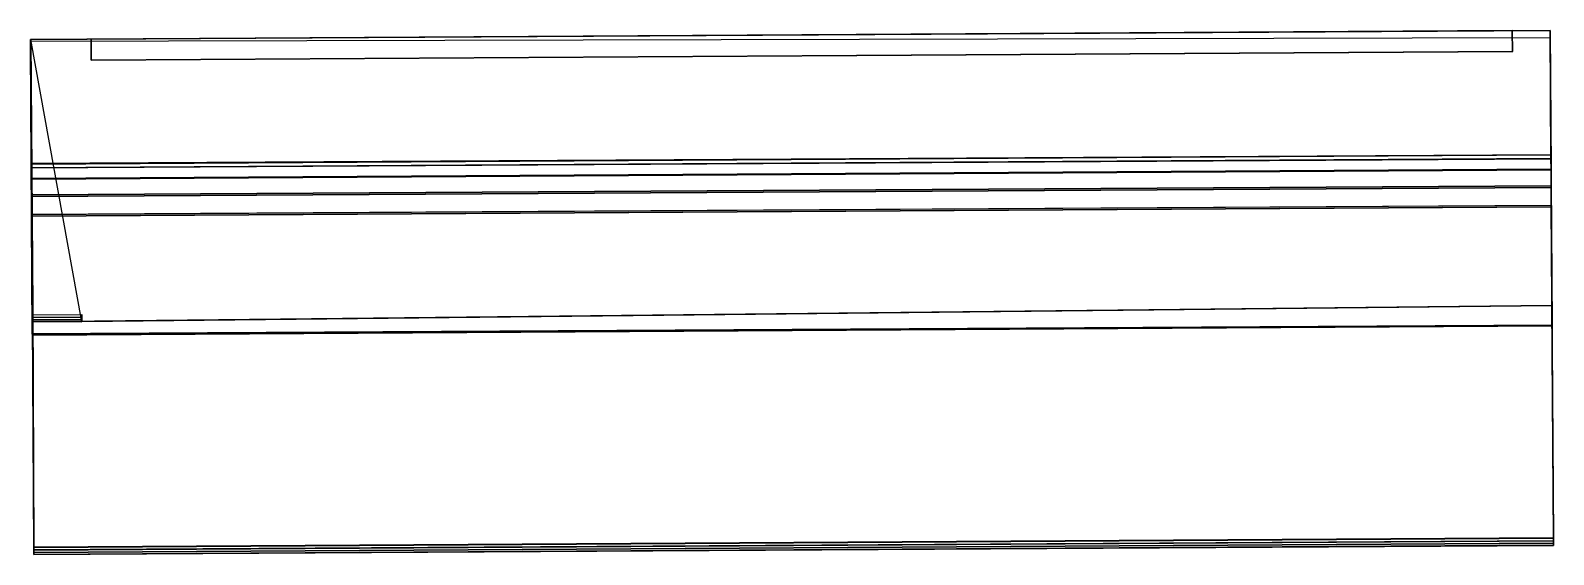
# Model space of a CAD drawing. Extents: x 0 to 109, y -36 to 2.
import ezdxf

# ---------------------------------------------------------------- set-up
doc = ezdxf.new("R2010")
doc.units = 0
doc.header["$MEASUREMENT"] = 0
doc.layers.add('ACESSORIO', color=1, linetype='CONTINUOUS')

msp = doc.modelspace()

# ---------------------------------------------------------------- linework, layer by layer
at = {"layer": 'ACESSORIO'}
for points in [[(108.74, 1.66, 4.97), (108.74, 1.65, 31.12), (-0.03, 1, 31.29), (0, 1, 5)], [(-0.03, 0.89, 31.41), (108.74, 1.15, 31.48), (108.88, -19.47, 31.48), (0.1, -20.09, 31.51)], [(3.65, -19.21, 4.65), (0, 1, 5), (108.74, 1.66, 4.97), (108.87, -18.07, 4.62)], [(106.03, 1.65, -15.61), (106.03, 1.64, 4.97), (4.32, 1.03, 5), (4.32, 1.03, -15.6)], [(106.04, 0.16, -15.75), (106.03, 1.65, -15.61), (4.32, 1.03, -15.6), (4.32, -0.46, -15.75)], [(106.03, 1.64, -15.61), (106.04, 0.16, -15.75), (106.04, 0.16, 4.97), (106.03, 1.64, 4.97)], [(108.8, -7.26, 27.19), (108.75, 1.65, 31.12), (108.74, 1.66, 4.97), (108.8, -7.27, 9.2)], [(108.81, -8.28, 7.31), (108.8, -7.24, 9.2), (108.74, 1.66, 4.97), (108.81, -8.28, 7.31)], [(108.81, -9.47, 6.69), (108.81, -8.28, 7.31), (108.74, 1.66, 4.97), (108.81, -9.47, 6.69)], [(108.82, -10.88, 6.4), (108.81, -9.47, 6.69), (108.74, 1.66, 4.97), (108.82, -10.88, 6.4)], [(108.98, -34.71, 5.86), (108.83, -10.88, 6.4), (108.74, 1.66, 4.97), (108.87, -17.54, 4.97)], [(108.8, -7.26, 27.19), (108.8, -7.51, 28.14), (108.74, 1.63, 31.26), (108.74, 1.65, 31.12)], [(108.8, -7.51, 28.14), (108.81, -8.34, 29.1), (108.74, 1.51, 31.38), (108.74, 1.63, 31.26)], [(108.81, -8.34, 29.1), (108.81, -9.59, 29.74), (108.74, 1.15, 31.48), (108.74, 1.51, 31.38)], [(108.88, -19.51, 30.49), (108.88, -19.47, 31.48), (108.74, 1.15, 31.48), (108.82, -10.99, 30)], [(108.82, -10.99, 30), (108.81, -9.59, 29.74), (108.74, 1.15, 31.48), (108.82, -10.99, 30)], [(0.03, -8.13, 28.18), (0.03, -8.96, 29.13), (-0.03, 0.89, 31.41), (-0.03, 1, 31.29)], [(0.03, -7.88, 27.22), (0.03, -8.13, 28.18), (-0.03, 1, 31.29), (-0.03, 1, 31.16)], [(0.03, -7.88, 27.22), (-0.03, 1, 31.16), (0, 1, 5), (0.03, -7.89, 9.23)], [(0.03, -8.96, 29.13), (0.04, -10.21, 29.77), (-0.03, 0.53, 31.51), (-0.03, 0.89, 31.41)], [(0.11, -20.17, 30.53), (0.1, -20.09, 31.51), (-0.03, 0.53, 31.51), (0.05, -11.61, 30.03)], [(0.05, -11.61, 30.03), (0.04, -10.21, 29.77), (-0.03, 0.53, 31.51), (0.05, -11.61, 30.03)], [(0.06, -8.94, 7.34), (0.05, -7.9, 9.23), (0, 1, 5), (0.06, -8.94, 7.34)], [(0.07, -10.13, 6.72), (0.06, -8.94, 7.34), (0, 1, 5), (0.07, -10.13, 6.72)], [(0.08, -11.54, 6.43), (0.07, -10.13, 6.72), (0, 1, 5), (0.08, -11.55, 6.43)], [(0.21, -35.37, 5.89), (0.09, -11.55, 6.43), (0, 1, 5), (0.13, -18.2, 5)], [(4.32, 1.03, -15.6), (4.32, 1.03, 5), (4.32, -0.47, 4.95), (4.32, -0.46, -15.75)], [(4.33, -0.46, -15.75), (4.32, -0.47, 4.95), (106.06, 0.16, 4.97), (106.04, 0.16, -15.75)], [(0.05, -7.92, 9.23), (0.03, -7.88, 27.23), (108.8, -7.26, 27.19), (108.8, -7.27, 9.2)], [(0.03, -7.88, 27.23), (0.04, -8.18, 28.21), (108.8, -7.51, 28.14), (108.8, -7.26, 27.19)], [(0.03, -8.96, 7.35), (0.05, -8.19, 8.22), (108.8, -7.53, 8.19), (108.81, -8.28, 7.31)], [(0.04, -8.18, 28.21), (0.05, -9, 29.13), (108.81, -8.34, 29.1), (108.8, -7.51, 28.14)], [(0.05, -8.19, 8.22), (0.05, -7.92, 9.23), (108.8, -7.26, 9.2), (108.81, -7.53, 8.19)], [(0.06, -10.13, 6.73), (0.03, -8.96, 7.35), (108.81, -8.28, 7.31), (108.81, -9.47, 6.69)], [(0.05, -9, 29.13), (0.05, -10.25, 29.77), (108.81, -9.59, 29.74), (108.81, -8.34, 29.1)], [(0.05, -10.25, 29.77), (0.06, -11.65, 30.03), (108.82, -10.99, 30), (108.81, -9.59, 29.74)], [(0.07, -11.52, 6.43), (0.06, -10.13, 6.73), (108.81, -9.47, 6.69), (108.82, -10.88, 6.4)], [(0.07, -11.55, 6.43), (0.21, -35.37, 5.89), (108.98, -34.71, 5.86), (108.82, -10.88, 6.4)], [(0.11, -20.17, 30.53), (108.88, -19.51, 30.49), (108.82, -10.99, 30), (0.06, -11.65, 30.03)], [(108.87, -18.05, 3.28), (0.12, -19.23, 3.32), (0.21, -35.39, 3.32), (108.98, -34.73, 3.28)], [(108.87, -18.05, 3.28), (108.87, -18.05, 4.62), (0.12, -19.23, 4.58), (0.12, -19.23, 3.32)], [(108.87, -18.05, 3.28), (108.87, -18.05, 4.62), (3.65, -19.21, 4.65), (3.46, -19.2, 3.32)], [(108.98, -34.71, 5.86), (108.98, -34.73, 3.28), (108.87, -18.05, 3.28), (108.87, -18.05, 4.62)], [(0.12, -18.91, 4.98), (0.11, -18.72, 5), (3.64, -18.7, 5), (3.65, -18.89, 4.98)], [(0.12, -19.23, 4.65), (0.11, -19.2, 4.78), (3.65, -19.18, 4.78), (3.65, -19.21, 4.65)], [(0.11, -20.17, 30.53), (0.11, -20.09, 31.51), (108.88, -19.47, 31.48), (108.88, -19.53, 30.49)], [(0.12, -19.08, 4.9), (0.12, -18.91, 4.98), (3.65, -18.89, 4.98), (3.65, -19.06, 4.9)], [(0.12, -19.2, 4.78), (0.12, -19.08, 4.9), (3.65, -19.06, 4.9), (3.65, -19.18, 4.78)], [(0.12, -19.23, 3.32), (3.46, -19.2, 3.32), (3.65, -19.21, 4.65), (0.12, -19.23, 4.65)], [(0.21, -35.37, 5.89), (0.21, -35.39, 3.32), (0.12, -19.23, 3.32), (0.12, -19.23, 4.65)], [(0.21, -35.37, 5.89), (0.21, -35.57, 5.87), (108.98, -34.91, 5.84), (108.98, -34.71, 5.86)], [(0.21, -35.39, 3.32), (0.21, -35.58, 3.34), (108.98, -34.92, 3.31), (108.98, -34.73, 3.28)], [(108.98, -35.08, 5.76), (108.98, -34.71, 5.74), (108.98, -34.71, 5.86), (108.98, -34.91, 5.84)], [(108.98, -34.71, 5.63), (108.98, -35.2, 5.65), (108.98, -35.08, 5.76), (108.98, -34.71, 5.74)], [(108.98, -35.24, 5.51), (108.98, -35.2, 5.65), (108.98, -34.71, 5.63), (108.98, -34.71, 5.49)], [(108.98, -34.72, 3.67), (108.98, -35.24, 3.63), (108.98, -35.24, 5.51), (108.98, -34.71, 5.49)], [(108.98, -34.92, 3.31), (108.98, -34.92, 3.66), (108.98, -34.72, 3.67), (108.98, -34.73, 3.28)], [(0.21, -35.57, 5.87), (0.21, -35.74, 5.8), (108.98, -35.08, 5.76), (108.98, -34.91, 5.84)], [(0.21, -35.58, 3.34), (0.22, -35.75, 3.42), (108.98, -35.09, 3.39), (108.98, -34.92, 3.31)], [(0.21, -35.74, 5.8), (0.21, -35.86, 5.68), (108.98, -35.2, 5.65), (108.98, -35.08, 5.76)], [(0.21, -35.9, 5.54), (0.21, -35.86, 5.68), (108.98, -35.2, 5.65), (108.98, -35.24, 5.51)], [(0.21, -35.9, 5.54), (0.22, -35.9, 3.67), (108.98, -35.24, 3.63), (108.98, -35.24, 5.51)], [(0.21, -35.39, 3.32), (0.21, -35.37, 5.89), (0.21, -35.58, 3.34), (0.21, -35.39, 3.32)], [(0.21, -35.58, 3.34), (0.21, -35.37, 5.89), (0.21, -35.75, 3.42), (0.21, -35.58, 3.34)], [(0.22, -35.86, 3.54), (0.21, -35.37, 5.89), (0.22, -35.9, 3.67), (0.22, -35.86, 3.54)], [(0.22, -35.9, 3.67), (0.21, -35.37, 5.89), (0.21, -35.57, 5.87), (0.21, -35.9, 5.54)], [(0.21, -35.57, 5.87), (0.21, -35.74, 5.8), (0.21, -35.86, 5.68), (0.21, -35.9, 5.54)], [(0.22, -35.75, 3.42), (0.22, -35.86, 3.54), (108.98, -35.2, 3.51), (108.98, -35.09, 3.39)], [(0.22, -35.9, 3.67), (0.22, -35.86, 3.54), (108.98, -35.2, 3.51), (108.98, -35.24, 3.63)], [(108.98, -34.92, 3.31), (108.98, -35.09, 3.39), (108.98, -35.08, 3.65), (108.98, -34.92, 3.66)], [(108.98, -35.09, 3.39), (108.98, -35.2, 3.51), (108.98, -35.24, 3.63), (108.98, -35.08, 3.65)]]:
    msp.add_3dface(points, dxfattribs=at)

doc.saveas('drawing.dxf')
